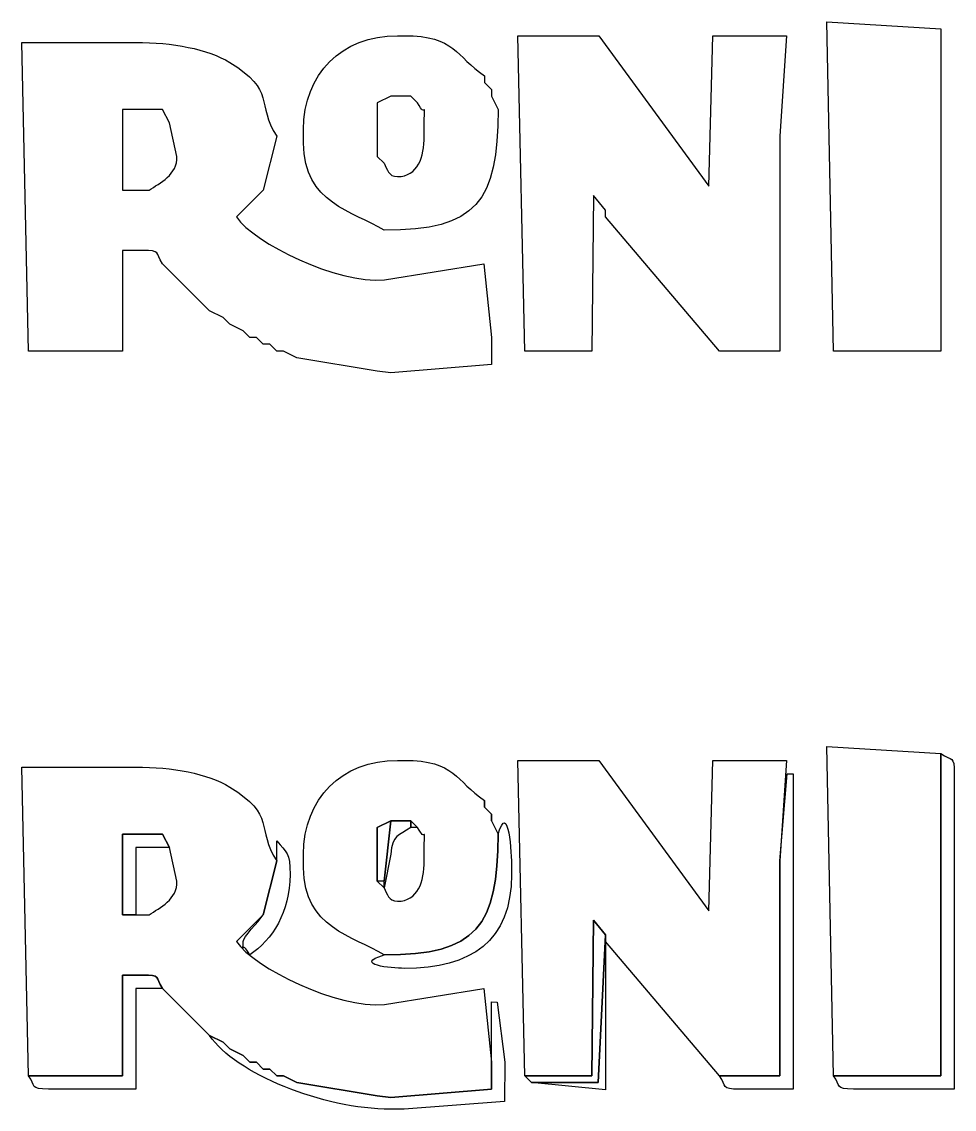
# Model space of a CAD drawing. Header units: millimetres. Extents: x -59 to 63, y -42 to 172.
# Drawn here: x 12.3 to 61.3, y 114.5 to 171.7 of the extents above; entities that cross this region are included whole.
import ezdxf

# ---------------------------------------------------------------- set-up
doc = ezdxf.new("R2010")
doc.units = ezdxf.units.MM
doc.header["$MEASUREMENT"] = 0
doc.layers.add('Capa 1', color=7, linetype='Continuous')

msp = doc.modelspace()

# ---------------------------------------------------------------- linework, layer by layer
at = {"layer": 'Capa 1', "color": 231}
for points, knots in [([(54.988, 154.378), (54.988, 154.378), (60.632, 154.378), (60.632, 154.378), (60.632, 154.378), (60.632, 154.378), (60.632, 171.311), (60.632, 171.311), (60.632, 171.311), (60.632, 171.311), (54.636, 171.691), (54.636, 171.691), (54.636, 171.691), (54.636, 171.691), (54.988, 154.378), (54.988, 154.378)], [0, 0, 0, 0, 0.25, 0.25, 0.25, 0.25, 0.5, 0.5, 0.5, 0.5, 0.75, 0.75, 0.75, 0.75, 1, 1, 1, 1]), ([(12.655, 154.378), (12.655, 154.378), (17.594, 154.378), (17.594, 154.378), (17.594, 154.378), (17.594, 154.378), (17.594, 159.669), (17.594, 159.669), (17.594, 159.669), (17.594, 159.669), (18.652, 159.669), (18.652, 159.669), (18.652, 159.669), (19.66, 159.669), (19.297, 159.558), (19.71, 158.964), (19.71, 158.964), (19.71, 158.964), (22.18, 156.494), (22.18, 156.494), (22.18, 156.494), (22.18, 156.494), (22.885, 156.142), (22.885, 156.142), (22.885, 156.142), (22.885, 156.142), (23.238, 155.789), (23.238, 155.789), (23.238, 155.789), (23.238, 155.789), (23.944, 155.436), (23.944, 155.436), (23.944, 155.436), (23.944, 155.436), (24.296, 155.083), (24.296, 155.083), (24.296, 155.083), (24.296, 155.083), (24.649, 155.083), (24.649, 155.083), (24.649, 155.083), (24.649, 155.083), (25.002, 154.731), (25.002, 154.731), (25.002, 154.731), (25.002, 154.731), (25.355, 154.731), (25.355, 154.731), (25.355, 154.731), (25.355, 154.731), (25.707, 154.378), (25.707, 154.378), (25.707, 154.378), (25.707, 154.378), (26.06, 154.378), (26.06, 154.378), (26.06, 154.378), (26.06, 154.378), (26.766, 154.025), (26.766, 154.025), (26.766, 154.025), (26.766, 154.025), (30.999, 153.319), (30.999, 153.319), (30.999, 153.319), (30.999, 153.319), (31.712, 153.237), (31.712, 153.237), (31.712, 153.237), (31.712, 153.237), (36.996, 153.672), (36.996, 153.672), (36.996, 153.672), (36.996, 153.672), (36.996, 155.083), (36.996, 155.083), (36.996, 155.083), (36.996, 155.083), (36.608, 158.963), (36.608, 158.963), (36.608, 158.963), (36.608, 158.963), (31.372, 158.121), (31.372, 158.121), (31.372, 158.121), (28.904, 157.906), (24.53, 160.031), (23.591, 161.433), (23.591, 161.433), (23.591, 161.433), (25.002, 162.844), (25.002, 162.844), (25.002, 162.844), (25.002, 162.844), (25.707, 165.667), (25.707, 165.667), (25.707, 165.667), (24.608, 167.4), (25.686, 168.056), (23.245, 169.554), (23.245, 169.554), (22.089, 170.263), (20.206, 170.606), (18.299, 170.606), (18.299, 170.606), (18.299, 170.606), (12.302, 170.606), (12.302, 170.606), (12.302, 170.606), (12.302, 170.606), (12.655, 154.378), (12.655, 154.378)], [0, 0, 0, 0, 0.035714, 0.035714, 0.035714, 0.035714, 0.071429, 0.071429, 0.071429, 0.071429, 0.107143, 0.107143, 0.107143, 0.107143, 0.142857, 0.142857, 0.142857, 0.142857, 0.178571, 0.178571, 0.178571, 0.178571, 0.214286, 0.214286, 0.214286, 0.214286, 0.25, 0.25, 0.25, 0.25, 0.285714, 0.285714, 0.285714, 0.285714, 0.321429, 0.321429, 0.321429, 0.321429, 0.357143, 0.357143, 0.357143, 0.357143, 0.392857, 0.392857, 0.392857, 0.392857, 0.428571, 0.428571, 0.428571, 0.428571, 0.464286, 0.464286, 0.464286, 0.464286, 0.5, 0.5, 0.5, 0.5, 0.535714, 0.535714, 0.535714, 0.535714, 0.571429, 0.571429, 0.571429, 0.571429, 0.607143, 0.607143, 0.607143, 0.607143, 0.642857, 0.642857, 0.642857, 0.642857, 0.678571, 0.678571, 0.678571, 0.678571, 0.714286, 0.714286, 0.714286, 0.714286, 0.75, 0.75, 0.75, 0.75, 0.785714, 0.785714, 0.785714, 0.785714, 0.821429, 0.821429, 0.821429, 0.821429, 0.857143, 0.857143, 0.857143, 0.857143, 0.892857, 0.892857, 0.892857, 0.892857, 0.928571, 0.928571, 0.928571, 0.928571, 0.964286, 0.964286, 0.964286, 0.964286, 1, 1, 1, 1]), ([(31.352, 160.728), (36.235, 160.728), (37.349, 162.226), (37.349, 167.078), (37.349, 167.078), (37.349, 167.078), (36.996, 167.783), (36.996, 167.783), (36.996, 167.783), (36.996, 167.783), (36.996, 168.136), (36.996, 168.136), (36.996, 168.136), (36.996, 168.136), (36.644, 168.489), (36.644, 168.489), (36.644, 168.489), (36.644, 168.489), (36.644, 168.842), (36.644, 168.842), (36.644, 168.842), (35.102, 169.874), (35.128, 170.958), (32.41, 170.958), (32.41, 170.958), (32.41, 170.958), (32.058, 170.958), (32.058, 170.958), (32.058, 170.958), (29.121, 170.958), (27.119, 168.956), (27.119, 166.019), (27.119, 166.019), (27.119, 166.019), (27.119, 165.314), (27.119, 165.314), (27.119, 165.314), (27.119, 162.115), (29.75, 161.744), (31.352, 160.728)], [0, 0, 0, 0, 0.1, 0.1, 0.1, 0.1, 0.2, 0.2, 0.2, 0.2, 0.3, 0.3, 0.3, 0.3, 0.4, 0.4, 0.4, 0.4, 0.5, 0.5, 0.5, 0.5, 0.6, 0.6, 0.6, 0.6, 0.7, 0.7, 0.7, 0.7, 0.8, 0.8, 0.8, 0.8, 0.9, 0.9, 0.9, 0.9, 1, 1, 1, 1]), ([(38.76, 154.378), (38.76, 154.378), (42.288, 154.378), (42.288, 154.378), (42.288, 154.378), (42.288, 154.378), (42.359, 162.562), (42.359, 162.562), (42.359, 162.562), (42.359, 162.562), (42.994, 161.786), (42.994, 161.786), (42.994, 161.786), (42.994, 161.786), (42.994, 161.433), (42.994, 161.433), (42.994, 161.433), (42.994, 161.433), (48.991, 154.378), (48.991, 154.378), (48.991, 154.378), (48.991, 154.378), (52.166, 154.378), (52.166, 154.378), (52.166, 154.378), (52.166, 154.378), (52.166, 165.667), (52.166, 165.667), (52.166, 165.667), (52.166, 165.667), (52.519, 170.958), (52.519, 170.958), (52.519, 170.958), (52.519, 170.958), (48.638, 170.958), (48.638, 170.958), (48.638, 170.958), (48.638, 170.958), (48.44, 163.045), (48.44, 163.045), (48.44, 163.045), (48.44, 163.045), (42.641, 170.958), (42.641, 170.958), (42.641, 170.958), (42.641, 170.958), (38.395, 170.958), (38.395, 170.958), (38.395, 170.958), (38.395, 170.958), (38.76, 154.378), (38.76, 154.378)], [0, 0, 0, 0, 0.076923, 0.076923, 0.076923, 0.076923, 0.153846, 0.153846, 0.153846, 0.153846, 0.230769, 0.230769, 0.230769, 0.230769, 0.307692, 0.307692, 0.307692, 0.307692, 0.384615, 0.384615, 0.384615, 0.384615, 0.461538, 0.461538, 0.461538, 0.461538, 0.538462, 0.538462, 0.538462, 0.538462, 0.615385, 0.615385, 0.615385, 0.615385, 0.692308, 0.692308, 0.692308, 0.692308, 0.769231, 0.769231, 0.769231, 0.769231, 0.846154, 0.846154, 0.846154, 0.846154, 0.923077, 0.923077, 0.923077, 0.923077, 1, 1, 1, 1]), ([(31.352, 164.256), (31.352, 164.256), (30.999, 164.608), (30.999, 164.608), (30.999, 164.608), (30.999, 164.608), (30.999, 167.43), (30.999, 167.43), (30.999, 167.43), (30.999, 167.43), (31.705, 167.783), (31.705, 167.783), (31.705, 167.783), (31.705, 167.783), (32.763, 167.783), (32.763, 167.783), (32.763, 167.783), (32.763, 167.783), (33.116, 167.43), (33.116, 167.43), (33.116, 167.43), (33.577, 166.501), (33.469, 167.721), (33.469, 166.372), (33.469, 166.372), (33.469, 166.372), (33.469, 165.667), (33.469, 165.667), (33.469, 165.667), (33.469, 164.583), (33.142, 163.55), (32.058, 163.55), (32.058, 163.55), (31.582, 163.55), (31.528, 163.941), (31.352, 164.256)], [0, 0, 0, 0, 0.111111, 0.111111, 0.111111, 0.111111, 0.222222, 0.222222, 0.222222, 0.222222, 0.333333, 0.333333, 0.333333, 0.333333, 0.444444, 0.444444, 0.444444, 0.444444, 0.555556, 0.555556, 0.555556, 0.555556, 0.666667, 0.666667, 0.666667, 0.666667, 0.777778, 0.777778, 0.777778, 0.777778, 0.888889, 0.888889, 0.888889, 0.888889, 1, 1, 1, 1]), ([(18.299, 162.844), (18.299, 162.844), (17.594, 162.844), (17.594, 162.844), (17.594, 162.844), (17.594, 162.844), (17.594, 167.078), (17.594, 167.078), (17.594, 167.078), (17.594, 167.078), (19.005, 167.078), (19.005, 167.078), (19.005, 167.078), (19.005, 167.078), (19.71, 167.078), (19.71, 167.078), (19.71, 167.078), (19.71, 167.078), (20.063, 166.372), (20.063, 166.372), (20.063, 166.372), (20.063, 166.372), (20.462, 164.613), (20.462, 164.613), (20.462, 164.613), (20.508, 163.649), (19.545, 163.207), (19.005, 162.844), (19.005, 162.844), (19.005, 162.844), (18.299, 162.844), (18.299, 162.844)], [0, 0, 0, 0, 0.125, 0.125, 0.125, 0.125, 0.25, 0.25, 0.25, 0.25, 0.375, 0.375, 0.375, 0.375, 0.5, 0.5, 0.5, 0.5, 0.625, 0.625, 0.625, 0.625, 0.75, 0.75, 0.75, 0.75, 0.875, 0.875, 0.875, 0.875, 1, 1, 1, 1])]:
    msp.add_open_spline(points, degree=3, knots=knots, dxfattribs=at)
at = {"layer": 'Capa 1', "color": 7}
for points, knots in [([(54.988, 116.278), (54.988, 116.278), (60.632, 116.278), (60.632, 116.278), (60.632, 116.278), (60.632, 116.278), (60.632, 133.211), (60.632, 133.211), (60.632, 133.211), (60.632, 133.211), (54.636, 133.591), (54.636, 133.591), (54.636, 133.591), (54.636, 133.591), (54.988, 116.278), (54.988, 116.278)], [0, 0, 0, 0, 0.25, 0.25, 0.25, 0.25, 0.5, 0.5, 0.5, 0.5, 0.75, 0.75, 0.75, 0.75, 1, 1, 1, 1]), ([(31.352, 122.628), (36.235, 122.628), (37.349, 124.126), (37.349, 128.978), (37.349, 128.978), (37.349, 128.978), (36.996, 129.683), (36.996, 129.683), (36.996, 129.683), (36.996, 129.683), (36.996, 130.036), (36.996, 130.036), (36.996, 130.036), (36.996, 130.036), (36.644, 130.389), (36.644, 130.389), (36.644, 130.389), (36.644, 130.389), (36.644, 130.742), (36.644, 130.742), (36.644, 130.742), (35.102, 131.774), (35.128, 132.858), (32.41, 132.858), (32.41, 132.858), (32.41, 132.858), (32.058, 132.858), (32.058, 132.858), (32.058, 132.858), (29.121, 132.858), (27.119, 130.856), (27.119, 127.919), (27.119, 127.919), (27.119, 127.919), (27.119, 127.214), (27.119, 127.214), (27.119, 127.214), (27.119, 124.015), (29.75, 123.644), (31.352, 122.628)], [0, 0, 0, 0, 0.1, 0.1, 0.1, 0.1, 0.2, 0.2, 0.2, 0.2, 0.3, 0.3, 0.3, 0.3, 0.4, 0.4, 0.4, 0.4, 0.5, 0.5, 0.5, 0.5, 0.6, 0.6, 0.6, 0.6, 0.7, 0.7, 0.7, 0.7, 0.8, 0.8, 0.8, 0.8, 0.9, 0.9, 0.9, 0.9, 1, 1, 1, 1]), ([(38.76, 116.278), (38.76, 116.278), (42.288, 116.278), (42.288, 116.278), (42.288, 116.278), (42.288, 116.278), (42.359, 124.462), (42.359, 124.462), (42.359, 124.462), (42.359, 124.462), (42.994, 123.686), (42.994, 123.686), (42.994, 123.686), (42.994, 123.686), (42.994, 123.333), (42.994, 123.333), (42.994, 123.333), (42.994, 123.333), (48.991, 116.278), (48.991, 116.278), (48.991, 116.278), (48.991, 116.278), (52.166, 116.278), (52.166, 116.278), (52.166, 116.278), (52.166, 116.278), (52.166, 127.567), (52.166, 127.567), (52.166, 127.567), (52.166, 127.567), (52.519, 132.858), (52.519, 132.858), (52.519, 132.858), (52.519, 132.858), (48.638, 132.858), (48.638, 132.858), (48.638, 132.858), (48.638, 132.858), (48.44, 124.945), (48.44, 124.945), (48.44, 124.945), (48.44, 124.945), (42.641, 132.858), (42.641, 132.858), (42.641, 132.858), (42.641, 132.858), (38.395, 132.858), (38.395, 132.858), (38.395, 132.858), (38.395, 132.858), (38.76, 116.278), (38.76, 116.278)], [0, 0, 0, 0, 0.076923, 0.076923, 0.076923, 0.076923, 0.153846, 0.153846, 0.153846, 0.153846, 0.230769, 0.230769, 0.230769, 0.230769, 0.307692, 0.307692, 0.307692, 0.307692, 0.384615, 0.384615, 0.384615, 0.384615, 0.461538, 0.461538, 0.461538, 0.461538, 0.538462, 0.538462, 0.538462, 0.538462, 0.615385, 0.615385, 0.615385, 0.615385, 0.692308, 0.692308, 0.692308, 0.692308, 0.769231, 0.769231, 0.769231, 0.769231, 0.846154, 0.846154, 0.846154, 0.846154, 0.923077, 0.923077, 0.923077, 0.923077, 1, 1, 1, 1]), ([(12.655, 116.278), (12.655, 116.278), (17.594, 116.278), (17.594, 116.278), (17.594, 116.278), (17.594, 116.278), (17.594, 121.569), (17.594, 121.569), (17.594, 121.569), (17.594, 121.569), (18.652, 121.569), (18.652, 121.569), (18.652, 121.569), (19.66, 121.569), (19.297, 121.458), (19.71, 120.864), (19.71, 120.864), (19.71, 120.864), (22.18, 118.394), (22.18, 118.394), (22.18, 118.394), (22.18, 118.394), (22.885, 118.042), (22.885, 118.042), (22.885, 118.042), (22.885, 118.042), (23.238, 117.689), (23.238, 117.689), (23.238, 117.689), (23.238, 117.689), (23.944, 117.336), (23.944, 117.336), (23.944, 117.336), (23.944, 117.336), (24.296, 116.983), (24.296, 116.983), (24.296, 116.983), (24.296, 116.983), (24.649, 116.983), (24.649, 116.983), (24.649, 116.983), (24.649, 116.983), (25.002, 116.63), (25.002, 116.63), (25.002, 116.63), (25.002, 116.63), (25.355, 116.63), (25.355, 116.63), (25.355, 116.63), (25.355, 116.63), (25.707, 116.278), (25.707, 116.278), (25.707, 116.278), (25.707, 116.278), (26.06, 116.278), (26.06, 116.278), (26.06, 116.278), (26.06, 116.278), (26.766, 115.925), (26.766, 115.925), (26.766, 115.925), (26.766, 115.925), (30.999, 115.219), (30.999, 115.219), (30.999, 115.219), (30.999, 115.219), (31.712, 115.137), (31.712, 115.137), (31.712, 115.137), (31.712, 115.137), (36.996, 115.572), (36.996, 115.572), (36.996, 115.572), (36.996, 115.572), (36.996, 116.983), (36.996, 116.983), (36.996, 116.983), (36.996, 116.983), (36.608, 120.863), (36.608, 120.863), (36.608, 120.863), (36.608, 120.863), (31.372, 120.021), (31.372, 120.021), (31.372, 120.021), (28.904, 119.806), (24.53, 121.931), (23.591, 123.333), (23.591, 123.333), (23.591, 123.333), (25.002, 124.744), (25.002, 124.744), (25.002, 124.744), (25.002, 124.744), (25.707, 127.567), (25.707, 127.567), (25.707, 127.567), (24.608, 129.3), (25.686, 129.956), (23.245, 131.454), (23.245, 131.454), (22.089, 132.163), (20.206, 132.506), (18.299, 132.506), (18.299, 132.506), (18.299, 132.506), (12.302, 132.506), (12.302, 132.506), (12.302, 132.506), (12.302, 132.506), (12.655, 116.278), (12.655, 116.278)], [0, 0, 0, 0, 0.035714, 0.035714, 0.035714, 0.035714, 0.071429, 0.071429, 0.071429, 0.071429, 0.107143, 0.107143, 0.107143, 0.107143, 0.142857, 0.142857, 0.142857, 0.142857, 0.178571, 0.178571, 0.178571, 0.178571, 0.214286, 0.214286, 0.214286, 0.214286, 0.25, 0.25, 0.25, 0.25, 0.285714, 0.285714, 0.285714, 0.285714, 0.321429, 0.321429, 0.321429, 0.321429, 0.357143, 0.357143, 0.357143, 0.357143, 0.392857, 0.392857, 0.392857, 0.392857, 0.428571, 0.428571, 0.428571, 0.428571, 0.464286, 0.464286, 0.464286, 0.464286, 0.5, 0.5, 0.5, 0.5, 0.535714, 0.535714, 0.535714, 0.535714, 0.571429, 0.571429, 0.571429, 0.571429, 0.607143, 0.607143, 0.607143, 0.607143, 0.642857, 0.642857, 0.642857, 0.642857, 0.678571, 0.678571, 0.678571, 0.678571, 0.714286, 0.714286, 0.714286, 0.714286, 0.75, 0.75, 0.75, 0.75, 0.785714, 0.785714, 0.785714, 0.785714, 0.821429, 0.821429, 0.821429, 0.821429, 0.857143, 0.857143, 0.857143, 0.857143, 0.892857, 0.892857, 0.892857, 0.892857, 0.928571, 0.928571, 0.928571, 0.928571, 0.964286, 0.964286, 0.964286, 0.964286, 1, 1, 1, 1]), ([(31.352, 126.156), (31.352, 126.156), (30.999, 126.508), (30.999, 126.508), (30.999, 126.508), (30.999, 126.508), (30.999, 129.331), (30.999, 129.331), (30.999, 129.331), (30.999, 129.331), (31.705, 129.683), (31.705, 129.683), (31.705, 129.683), (31.705, 129.683), (32.763, 129.683), (32.763, 129.683), (32.763, 129.683), (32.763, 129.683), (33.116, 129.331), (33.116, 129.331), (33.116, 129.331), (33.577, 128.401), (33.469, 129.621), (33.469, 128.272), (33.469, 128.272), (33.469, 128.272), (33.469, 127.567), (33.469, 127.567), (33.469, 127.567), (33.469, 126.483), (33.142, 125.45), (32.058, 125.45), (32.058, 125.45), (31.582, 125.45), (31.528, 125.841), (31.352, 126.156)], [0, 0, 0, 0, 0.111111, 0.111111, 0.111111, 0.111111, 0.222222, 0.222222, 0.222222, 0.222222, 0.333333, 0.333333, 0.333333, 0.333333, 0.444444, 0.444444, 0.444444, 0.444444, 0.555556, 0.555556, 0.555556, 0.555556, 0.666667, 0.666667, 0.666667, 0.666667, 0.777778, 0.777778, 0.777778, 0.777778, 0.888889, 0.888889, 0.888889, 0.888889, 1, 1, 1, 1]), ([(18.299, 124.744), (18.299, 124.744), (17.594, 124.744), (17.594, 124.744), (17.594, 124.744), (17.594, 124.744), (17.594, 128.978), (17.594, 128.978), (17.594, 128.978), (17.594, 128.978), (19.005, 128.978), (19.005, 128.978), (19.005, 128.978), (19.005, 128.978), (19.71, 128.978), (19.71, 128.978), (19.71, 128.978), (19.71, 128.978), (20.063, 128.272), (20.063, 128.272), (20.063, 128.272), (20.063, 128.272), (20.462, 126.513), (20.462, 126.513), (20.462, 126.513), (20.508, 125.549), (19.545, 125.106), (19.005, 124.744), (19.005, 124.744), (19.005, 124.744), (18.299, 124.744), (18.299, 124.744)], [0, 0, 0, 0, 0.125, 0.125, 0.125, 0.125, 0.25, 0.25, 0.25, 0.25, 0.375, 0.375, 0.375, 0.375, 0.5, 0.5, 0.5, 0.5, 0.625, 0.625, 0.625, 0.625, 0.75, 0.75, 0.75, 0.75, 0.875, 0.875, 0.875, 0.875, 1, 1, 1, 1])]:
    msp.add_open_spline(points, degree=3, knots=knots, dxfattribs=at)
at = {"layer": 'Capa 1', "color": 9}
for points, knots in [([(54.988, 116.278), (55.393, 115.725), (55.053, 115.572), (56.046, 115.572), (56.046, 115.572), (56.046, 115.572), (61.338, 115.572), (61.338, 115.572), (61.338, 115.572), (61.338, 115.572), (61.338, 132.153), (61.338, 132.153), (61.338, 132.153), (61.338, 133.161), (61.227, 132.798), (60.632, 133.211), (60.632, 133.211), (60.632, 133.211), (60.632, 116.278), (60.632, 116.278), (60.632, 116.278), (60.632, 116.278), (54.988, 116.278), (54.988, 116.278)], [0, 0, 0, 0, 0.166667, 0.166667, 0.166667, 0.166667, 0.333333, 0.333333, 0.333333, 0.333333, 0.5, 0.5, 0.5, 0.5, 0.666667, 0.666667, 0.666667, 0.666667, 0.833333, 0.833333, 0.833333, 0.833333, 1, 1, 1, 1]), ([(52.166, 127.567), (52.166, 127.567), (52.166, 116.278), (52.166, 116.278), (52.166, 116.278), (52.166, 116.278), (48.991, 116.278), (48.991, 116.278), (48.991, 116.278), (49.404, 115.683), (49.041, 115.572), (50.049, 115.572), (50.049, 115.572), (50.049, 115.572), (52.871, 115.572), (52.871, 115.572), (52.871, 115.572), (52.871, 115.572), (52.871, 132.153), (52.871, 132.153), (52.871, 132.153), (52.871, 132.153), (52.551, 132.152), (52.551, 132.152), (52.551, 132.152), (52.551, 132.152), (52.166, 127.567), (52.166, 127.567)], [0, 0, 0, 0, 0.142857, 0.142857, 0.142857, 0.142857, 0.285714, 0.285714, 0.285714, 0.285714, 0.428571, 0.428571, 0.428571, 0.428571, 0.571429, 0.571429, 0.571429, 0.571429, 0.714286, 0.714286, 0.714286, 0.714286, 0.857143, 0.857143, 0.857143, 0.857143, 1, 1, 1, 1]), ([(37.349, 128.978), (37.349, 124.126), (36.235, 122.628), (31.352, 122.628), (31.352, 122.628), (29.674, 122.111), (31.749, 121.922), (32.41, 121.922), (32.41, 121.922), (35.945, 121.922), (38.055, 123.349), (38.055, 126.861), (38.055, 126.861), (38.055, 126.861), (38.055, 127.214), (38.055, 127.214), (38.055, 127.214), (38.055, 127.948), (37.904, 130.781), (37.349, 128.978)], [0, 0, 0, 0, 0.2, 0.2, 0.2, 0.2, 0.4, 0.4, 0.4, 0.4, 0.6, 0.6, 0.6, 0.6, 0.8, 0.8, 0.8, 0.8, 1, 1, 1, 1]), ([(36.644, 130.742), (36.644, 130.742), (36.644, 130.389), (36.644, 130.389), (36.644, 130.389), (36.644, 130.389), (36.644, 130.742), (36.644, 130.742)], [0, 0, 0, 0, 0.5, 0.5, 0.5, 0.5, 1, 1, 1, 1]), ([(36.996, 129.683), (36.996, 129.683), (36.996, 130.036), (36.996, 130.036), (36.996, 130.036), (36.996, 130.036), (36.996, 129.683), (36.996, 129.683)], [0, 0, 0, 0, 0.5, 0.5, 0.5, 0.5, 1, 1, 1, 1]), ([(30.999, 126.508), (30.999, 126.508), (31.352, 126.508), (31.352, 126.508), (31.352, 126.508), (31.352, 126.508), (31.705, 129.683), (31.705, 129.683), (31.705, 129.683), (31.705, 129.683), (32.763, 129.683), (32.763, 129.683), (32.763, 129.683), (32.763, 129.683), (32.763, 129.331), (32.763, 129.331), (32.763, 129.331), (32.763, 129.331), (33.116, 129.331), (33.116, 129.331), (33.116, 129.331), (33.116, 129.331), (32.763, 129.683), (32.763, 129.683), (32.763, 129.683), (32.763, 129.683), (31.705, 129.683), (31.705, 129.683), (31.705, 129.683), (31.705, 129.683), (30.999, 129.331), (30.999, 129.331), (30.999, 129.331), (30.999, 129.331), (30.999, 126.508), (30.999, 126.508)], [0, 0, 0, 0, 0.111111, 0.111111, 0.111111, 0.111111, 0.222222, 0.222222, 0.222222, 0.222222, 0.333333, 0.333333, 0.333333, 0.333333, 0.444444, 0.444444, 0.444444, 0.444444, 0.555556, 0.555556, 0.555556, 0.555556, 0.666667, 0.666667, 0.666667, 0.666667, 0.777778, 0.777778, 0.777778, 0.777778, 0.888889, 0.888889, 0.888889, 0.888889, 1, 1, 1, 1]), ([(31.352, 126.508), (31.352, 126.508), (31.352, 126.156), (31.352, 126.156), (31.352, 126.156), (31.352, 126.156), (31.705, 127.919), (31.705, 127.919), (31.705, 127.919), (31.804, 128.948), (32.111, 128.894), (32.763, 129.331), (32.763, 129.331), (32.763, 129.331), (32.763, 129.683), (32.763, 129.683), (32.763, 129.683), (32.763, 129.683), (31.705, 129.683), (31.705, 129.683), (31.705, 129.683), (31.705, 129.683), (31.352, 126.508), (31.352, 126.508)], [0, 0, 0, 0, 0.166667, 0.166667, 0.166667, 0.166667, 0.333333, 0.333333, 0.333333, 0.333333, 0.5, 0.5, 0.5, 0.5, 0.666667, 0.666667, 0.666667, 0.666667, 0.833333, 0.833333, 0.833333, 0.833333, 1, 1, 1, 1]), ([(17.594, 124.744), (17.594, 124.744), (18.299, 124.744), (18.299, 124.744), (18.299, 124.744), (18.299, 124.744), (18.299, 128.272), (18.299, 128.272), (18.299, 128.272), (18.299, 128.272), (20.063, 128.272), (20.063, 128.272), (20.063, 128.272), (20.063, 128.272), (19.71, 128.978), (19.71, 128.978), (19.71, 128.978), (19.71, 128.978), (19.005, 128.978), (19.005, 128.978), (19.005, 128.978), (19.005, 128.978), (17.594, 128.978), (17.594, 128.978), (17.594, 128.978), (17.594, 128.978), (17.594, 124.744), (17.594, 124.744)], [0, 0, 0, 0, 0.142857, 0.142857, 0.142857, 0.142857, 0.285714, 0.285714, 0.285714, 0.285714, 0.428571, 0.428571, 0.428571, 0.428571, 0.571429, 0.571429, 0.571429, 0.571429, 0.714286, 0.714286, 0.714286, 0.714286, 0.857143, 0.857143, 0.857143, 0.857143, 1, 1, 1, 1]), ([(25.707, 127.567), (25.707, 127.567), (25.002, 124.744), (25.002, 124.744), (25.002, 124.744), (24.739, 124.351), (23.944, 123.558), (23.944, 123.333), (23.944, 123.333), (23.944, 122.538), (23.808, 123.497), (24.296, 122.628), (24.296, 122.628), (25.472, 123.415), (26.413, 124.878), (26.413, 126.861), (26.413, 126.861), (26.413, 128.012), (26.231, 128.023), (25.707, 128.625), (25.707, 128.625), (25.707, 128.625), (25.707, 127.567), (25.707, 127.567)], [0, 0, 0, 0, 0.166667, 0.166667, 0.166667, 0.166667, 0.333333, 0.333333, 0.333333, 0.333333, 0.5, 0.5, 0.5, 0.5, 0.666667, 0.666667, 0.666667, 0.666667, 0.833333, 0.833333, 0.833333, 0.833333, 1, 1, 1, 1]), ([(38.76, 116.278), (38.76, 116.278), (39.113, 115.925), (39.113, 115.925), (39.113, 115.925), (39.113, 115.925), (42.618, 115.925), (42.618, 115.925), (42.618, 115.925), (42.618, 115.925), (42.994, 123.686), (42.994, 123.686), (42.994, 123.686), (42.994, 123.686), (42.359, 124.462), (42.359, 124.462), (42.359, 124.462), (42.359, 124.462), (42.288, 116.278), (42.288, 116.278), (42.288, 116.278), (42.288, 116.278), (38.76, 116.278), (38.76, 116.278)], [0, 0, 0, 0, 0.166667, 0.166667, 0.166667, 0.166667, 0.333333, 0.333333, 0.333333, 0.333333, 0.5, 0.5, 0.5, 0.5, 0.666667, 0.666667, 0.666667, 0.666667, 0.833333, 0.833333, 0.833333, 0.833333, 1, 1, 1, 1]), ([(39.113, 115.925), (39.113, 115.925), (42.992, 115.537), (42.992, 115.537), (42.992, 115.537), (42.992, 115.537), (42.994, 123.333), (42.994, 123.333), (42.994, 123.333), (42.994, 123.333), (42.994, 123.686), (42.994, 123.686), (42.994, 123.686), (42.994, 123.686), (42.618, 115.925), (42.618, 115.925), (42.618, 115.925), (42.618, 115.925), (39.113, 115.925), (39.113, 115.925)], [0, 0, 0, 0, 0.2, 0.2, 0.2, 0.2, 0.4, 0.4, 0.4, 0.4, 0.6, 0.6, 0.6, 0.6, 0.8, 0.8, 0.8, 0.8, 1, 1, 1, 1]), ([(12.655, 116.278), (13.06, 115.725), (12.72, 115.572), (13.713, 115.572), (13.713, 115.572), (13.713, 115.572), (18.299, 115.572), (18.299, 115.572), (18.299, 115.572), (18.299, 115.572), (18.299, 120.864), (18.299, 120.864), (18.299, 120.864), (18.299, 120.864), (19.71, 120.864), (19.71, 120.864), (19.71, 120.864), (19.297, 121.458), (19.66, 121.569), (18.652, 121.569), (18.652, 121.569), (18.652, 121.569), (17.594, 121.569), (17.594, 121.569), (17.594, 121.569), (17.594, 121.569), (17.594, 116.278), (17.594, 116.278), (17.594, 116.278), (17.594, 116.278), (12.655, 116.278), (12.655, 116.278)], [0, 0, 0, 0, 0.125, 0.125, 0.125, 0.125, 0.25, 0.25, 0.25, 0.25, 0.375, 0.375, 0.375, 0.375, 0.5, 0.5, 0.5, 0.5, 0.625, 0.625, 0.625, 0.625, 0.75, 0.75, 0.75, 0.75, 0.875, 0.875, 0.875, 0.875, 1, 1, 1, 1]), ([(36.996, 116.983), (36.996, 116.983), (36.996, 115.572), (36.996, 115.572), (36.996, 115.572), (36.996, 115.572), (31.712, 115.137), (31.712, 115.137), (31.712, 115.137), (31.712, 115.137), (30.999, 115.219), (30.999, 115.219), (30.999, 115.219), (30.999, 115.219), (26.766, 115.925), (26.766, 115.925), (26.766, 115.925), (26.766, 115.925), (26.06, 116.278), (26.06, 116.278), (26.06, 116.278), (26.06, 116.278), (25.707, 116.278), (25.707, 116.278), (25.707, 116.278), (25.707, 116.278), (25.355, 116.63), (25.355, 116.63), (25.355, 116.63), (25.355, 116.63), (25.002, 116.63), (25.002, 116.63), (25.002, 116.63), (25.002, 116.63), (24.649, 116.983), (24.649, 116.983), (24.649, 116.983), (24.649, 116.983), (24.296, 116.983), (24.296, 116.983), (24.296, 116.983), (24.296, 116.983), (23.944, 117.336), (23.944, 117.336), (23.944, 117.336), (23.944, 117.336), (23.238, 117.689), (23.238, 117.689), (23.238, 117.689), (23.238, 117.689), (22.885, 118.042), (22.885, 118.042), (22.885, 118.042), (22.885, 118.042), (22.18, 118.394), (22.18, 118.394), (22.18, 118.394), (23.522, 116.391), (28.142, 114.514), (31.705, 114.514), (31.705, 114.514), (31.705, 114.514), (32.41, 114.514), (32.41, 114.514), (32.41, 114.514), (32.41, 114.514), (37.696, 114.926), (37.696, 114.926), (37.696, 114.926), (37.696, 114.926), (37.702, 116.983), (37.702, 116.983), (37.702, 116.983), (37.702, 116.983), (37.307, 120.152), (37.307, 120.152), (37.307, 120.152), (37.307, 120.152), (36.996, 120.158), (36.996, 120.158), (36.996, 120.158), (36.996, 120.158), (36.996, 116.983), (36.996, 116.983)], [0, 0, 0, 0, 0.047619, 0.047619, 0.047619, 0.047619, 0.095238, 0.095238, 0.095238, 0.095238, 0.142857, 0.142857, 0.142857, 0.142857, 0.190476, 0.190476, 0.190476, 0.190476, 0.238095, 0.238095, 0.238095, 0.238095, 0.285714, 0.285714, 0.285714, 0.285714, 0.333333, 0.333333, 0.333333, 0.333333, 0.380952, 0.380952, 0.380952, 0.380952, 0.428571, 0.428571, 0.428571, 0.428571, 0.47619, 0.47619, 0.47619, 0.47619, 0.52381, 0.52381, 0.52381, 0.52381, 0.571429, 0.571429, 0.571429, 0.571429, 0.619048, 0.619048, 0.619048, 0.619048, 0.666667, 0.666667, 0.666667, 0.666667, 0.714286, 0.714286, 0.714286, 0.714286, 0.761905, 0.761905, 0.761905, 0.761905, 0.809524, 0.809524, 0.809524, 0.809524, 0.857143, 0.857143, 0.857143, 0.857143, 0.904762, 0.904762, 0.904762, 0.904762, 0.952381, 0.952381, 0.952381, 0.952381, 1, 1, 1, 1])]:
    msp.add_open_spline(points, degree=3, knots=knots, dxfattribs=at)

doc.saveas('drawing.dxf')
